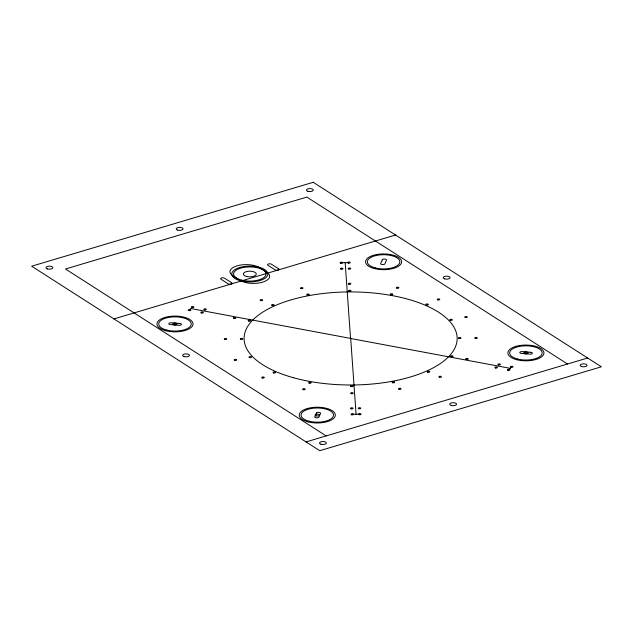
<?xml version="1.0" encoding="UTF-8"?>
<svg xmlns="http://www.w3.org/2000/svg" width="633" height="633" viewBox="0 0 633 633"><rect width="100%" height="100%" fill="white"/><g stroke="black" fill="none" stroke-linecap="round" stroke-linejoin="round"><path stroke-width="0.95" d="M189.528 310.099L192.567 307.06M508.671 369.846L511.717 366.816M113.972 318.913L395.546 235.017M306.048 441.913L587.63 358.009M341.377 262.727L348.957 262.592M352.28 414.314L359.861 414.188M191.047 308.58L350.801 338.449M350.437 338.457L510.19 368.327M567.516 363.999L306.839 197.085L65.484 269.001L326.161 435.915M350.698 338.386L356.07 414.251M345.167 262.663L350.547 338.528M316.342 413.104L314.767 416.759A2.128 0.934 0 0 0 316.468 417.843A2.128 0.934 0 0 0 318.953 417.107L320.527 413.444A2.128 0.934 0 0 0 318.826 412.36A2.128 0.934 0 0 0 316.342 413.104M382.285 259.807L380.71 263.47A2.128 0.934 0 0 0 382.411 264.554A2.128 0.934 0 0 0 384.904 263.811L386.47 260.155A2.128 0.934 0 0 0 384.777 259.063A2.128 0.934 0 0 0 382.285 259.807M313.232 182.304L31.65 266.208L319.768 450.696L601.35 366.792L313.232 182.304M179.725 323.479L171.353 322.798A2.128 0.934 0 0 0 168.869 323.534A2.128 0.934 0 0 0 170.562 324.626L178.941 325.315A2.128 0.934 0 0 0 181.426 324.571A2.128 0.934 0 0 0 179.725 323.479M530.676 352.288L522.296 351.6A2.128 0.934 0 0 0 519.812 352.344A2.128 0.934 0 0 0 521.513 353.428L529.884 354.116A2.128 0.934 0 0 0 532.377 353.372A2.128 0.934 0 0 0 530.676 352.288M278.623 268.811L271.422 264.198A2.128 0.934 0 0 0 268.463 263.953A2.128 0.934 0 0 0 267.901 265.251L275.102 269.864A2.128 0.934 0 0 0 278.069 270.109A2.128 0.934 0 0 0 278.623 268.811M266.825 272.325L259.625 267.712A16.236 7.09 0 0 0 237.066 265.852A16.236 7.09 0 0 0 232.802 275.703L240.002 280.316A16.236 7.09 0 0 0 262.56 282.183A16.236 7.09 0 0 0 266.825 272.325M231.71 282.793L224.509 278.18A2.128 0.934 0 0 0 221.55 277.934A2.128 0.934 0 0 0 220.988 279.224L228.189 283.837A2.128 0.934 0 0 0 231.148 284.082A2.128 0.934 0 0 0 231.71 282.793M307.907 191.277A3.41 1.488 0 0 0 313.272 190.201A3.41 1.488 0 0 0 308.445 188.713A3.41 1.488 0 0 0 307.907 191.277M581.624 366.547A3.41 1.488 0 0 0 586.981 365.463A3.41 1.488 0 0 0 582.154 363.975A3.41 1.488 0 0 0 581.624 366.547M47.443 268.89A3.41 1.488 0 0 0 52.808 267.806A3.41 1.488 0 0 0 47.981 266.319A3.41 1.488 0 0 0 47.443 268.89M177.675 230.08A3.41 1.488 0 0 0 183.04 229.004A3.41 1.488 0 0 0 178.213 227.516A3.41 1.488 0 0 0 177.675 230.08M184.108 356.577A3.41 1.488 0 0 0 189.465 355.501A3.41 1.488 0 0 0 184.638 354.013A3.41 1.488 0 0 0 184.108 356.577M444.706 278.876A3.41 1.488 0 0 0 450.063 277.792A3.41 1.488 0 0 0 445.236 276.305A3.41 1.488 0 0 0 444.706 278.876M191.878 307.535A1.282 0.562 0 0 0 193.848 307.092A1.282 0.562 0 0 0 191.981 306.57A1.282 0.562 0 0 0 191.878 307.535M204.388 309.846A1.282 0.562 0 0 0 206.358 309.402A1.282 0.562 0 0 0 204.499 308.88A1.282 0.562 0 0 0 204.388 309.846M201.389 312.963A1.282 0.562 0 0 0 203.359 312.52A1.282 0.562 0 0 0 201.5 311.998A1.282 0.562 0 0 0 201.389 312.963M188.832 310.574A1.282 0.562 0 0 0 190.802 310.13A1.282 0.562 0 0 0 188.943 309.6A1.282 0.562 0 0 0 188.832 310.574M507.975 370.321A1.282 0.562 0 0 0 509.945 369.878A1.282 0.562 0 0 0 508.085 369.356A1.282 0.562 0 0 0 507.975 370.321M495.465 368.002A1.282 0.562 0 0 0 497.435 367.559A1.282 0.562 0 0 0 495.568 367.037A1.282 0.562 0 0 0 495.465 368.002M498.464 364.893A1.282 0.562 0 0 0 500.434 364.45A1.282 0.562 0 0 0 498.575 363.928A1.282 0.562 0 0 0 498.464 364.893M511.021 367.282A1.282 0.562 0 0 0 512.991 366.839A1.282 0.562 0 0 0 511.132 366.317A1.282 0.562 0 0 0 511.021 367.282M351.6 414.789A1.282 0.562 0 0 0 353.562 414.338A1.282 0.562 0 0 0 351.687 413.824A1.282 0.562 0 0 0 351.6 414.789M351.086 408.815A1.282 0.562 0 0 0 353.048 408.356A1.282 0.562 0 0 0 351.173 407.842A1.282 0.562 0 0 0 351.086 408.815M358.816 408.728A1.282 0.562 0 0 0 360.77 408.277A1.282 0.562 0 0 0 358.903 407.763A1.282 0.562 0 0 0 358.816 408.728M359.18 414.662A1.282 0.562 0 0 0 361.142 414.211A1.282 0.562 0 0 0 359.267 413.697A1.282 0.562 0 0 0 359.18 414.662M348.277 263.067A1.282 0.562 0 0 0 350.231 262.616A1.282 0.562 0 0 0 348.356 262.102A1.282 0.562 0 0 0 348.277 263.067M348.791 269.049A1.282 0.562 0 0 0 350.745 268.598A1.282 0.562 0 0 0 348.87 268.083A1.282 0.562 0 0 0 348.791 269.049M341.06 269.136A1.282 0.562 0 0 0 343.023 268.677A1.282 0.562 0 0 0 341.147 268.163A1.282 0.562 0 0 0 341.06 269.136M340.696 263.201A1.282 0.562 0 0 0 342.651 262.742A1.282 0.562 0 0 0 340.776 262.228A1.282 0.562 0 0 0 340.696 263.201M272.103 305.51A1.282 0.562 0 0 0 274.105 305.106A1.282 0.562 0 0 0 272.293 304.552A1.282 0.562 0 0 0 272.103 305.51M307.282 295.033A1.282 0.562 0 0 0 309.292 294.63A1.282 0.562 0 0 0 307.48 294.068A1.282 0.562 0 0 0 307.282 295.033M224.77 339.438A1.282 0.562 0 0 0 226.772 339.035A1.282 0.562 0 0 0 224.96 338.481A1.282 0.562 0 0 0 224.77 339.438M262.276 377.98A1.282 0.562 0 0 0 264.285 377.569A1.282 0.562 0 0 0 262.473 377.015A1.282 0.562 0 0 0 262.276 377.98M351.188 393.639A1.282 0.562 0 0 0 353.19 393.228A1.282 0.562 0 0 0 351.378 392.674A1.282 0.562 0 0 0 351.188 393.639M439.437 377.252A1.282 0.562 0 0 0 441.438 376.841A1.282 0.562 0 0 0 439.626 376.287A1.282 0.562 0 0 0 439.437 377.252M475.272 338.41A1.282 0.562 0 0 0 477.282 338.006A1.282 0.562 0 0 0 475.47 337.452A1.282 0.562 0 0 0 475.272 338.41M437.767 299.876A1.282 0.562 0 0 0 439.769 299.472A1.282 0.562 0 0 0 437.957 298.918A1.282 0.562 0 0 0 437.767 299.876M348.854 284.217A1.282 0.562 0 0 0 350.864 283.806A1.282 0.562 0 0 0 349.044 283.252A1.282 0.562 0 0 0 348.854 284.217M260.646 300.596A1.282 0.562 0 0 0 262.648 300.184A1.282 0.562 0 0 0 260.836 299.631A1.282 0.562 0 0 0 260.646 300.596M396.883 288.181A1.282 0.562 0 0 0 398.893 287.77A1.282 0.562 0 0 0 397.081 287.216A1.282 0.562 0 0 0 396.883 288.181M465.302 317.521A1.282 0.562 0 0 0 467.312 317.109A1.282 0.562 0 0 0 465.5 316.555A1.282 0.562 0 0 0 465.302 317.521M466.228 359.402A1.282 0.562 0 0 0 468.238 358.99A1.282 0.562 0 0 0 466.418 358.436A1.282 0.562 0 0 0 466.228 359.402M399.051 389.295A1.282 0.562 0 0 0 401.061 388.884A1.282 0.562 0 0 0 399.241 388.33A1.282 0.562 0 0 0 399.051 389.295M303.167 389.683A1.282 0.562 0 0 0 305.177 389.271A1.282 0.562 0 0 0 303.357 388.717A1.282 0.562 0 0 0 303.167 389.683M234.708 360.343A1.282 0.562 0 0 0 236.718 359.94A1.282 0.562 0 0 0 234.906 359.386A1.282 0.562 0 0 0 234.708 360.343M233.822 318.454A1.282 0.562 0 0 0 235.824 318.051A1.282 0.562 0 0 0 234.012 317.497A1.282 0.562 0 0 0 233.822 318.454M300.991 288.561A1.282 0.562 0 0 0 303.001 288.157A1.282 0.562 0 0 0 301.189 287.604A1.282 0.562 0 0 0 300.991 288.561M248.698 321.089A1.282 0.562 0 0 0 250.708 320.678A1.282 0.562 0 0 0 248.888 320.124A1.282 0.562 0 0 0 248.698 321.089M240.825 339.367A1.282 0.562 0 0 0 242.835 338.956A1.282 0.562 0 0 0 241.023 338.402A1.282 0.562 0 0 0 240.825 339.367M249.529 357.598A1.282 0.562 0 0 0 251.53 357.186A1.282 0.562 0 0 0 249.719 356.632A1.282 0.562 0 0 0 249.529 357.598M273.575 372.948A1.282 0.562 0 0 0 275.584 372.544A1.282 0.562 0 0 0 273.765 371.99A1.282 0.562 0 0 0 273.575 372.948M309.221 383.131A1.282 0.562 0 0 0 311.222 382.72A1.282 0.562 0 0 0 309.41 382.166A1.282 0.562 0 0 0 309.221 383.131M351.038 386.549A1.282 0.562 0 0 0 353.048 386.138A1.282 0.562 0 0 0 351.228 385.584A1.282 0.562 0 0 0 351.038 386.549M392.682 382.743A1.282 0.562 0 0 0 394.683 382.332A1.282 0.562 0 0 0 392.871 381.778A1.282 0.562 0 0 0 392.682 382.743M427.797 372.251A1.282 0.562 0 0 0 429.799 371.848A1.282 0.562 0 0 0 427.987 371.294A1.282 0.562 0 0 0 427.797 372.251M451.068 356.735A1.282 0.562 0 0 0 453.07 356.324A1.282 0.562 0 0 0 451.258 355.77A1.282 0.562 0 0 0 451.068 356.735M458.957 338.481A1.282 0.562 0 0 0 460.966 338.077A1.282 0.562 0 0 0 459.154 337.524A1.282 0.562 0 0 0 458.957 338.481M450.34 320.298A1.282 0.562 0 0 0 452.342 319.887A1.282 0.562 0 0 0 450.53 319.333A1.282 0.562 0 0 0 450.34 320.298M426.381 304.948A1.282 0.562 0 0 0 428.391 304.536A1.282 0.562 0 0 0 426.571 303.982A1.282 0.562 0 0 0 426.381 304.948M390.822 294.741A1.282 0.562 0 0 0 392.824 294.329A1.282 0.562 0 0 0 391.012 293.775A1.282 0.562 0 0 0 390.822 294.741M348.989 291.267A1.282 0.562 0 0 0 350.999 290.856A1.282 0.562 0 0 0 349.187 290.302A1.282 0.562 0 0 0 348.989 291.267M293.348 377.695A106.542 46.541 0 0 0 457.058 340.499A106.542 46.541 0 0 0 301.45 297.17A106.542 46.541 0 0 0 293.348 377.695M246.308 276.415A6.52 2.849 0 0 0 256.325 274.144A6.52 2.849 0 0 0 246.807 271.494A6.52 2.849 0 0 0 246.308 276.415M241.529 280.11A16.236 7.09 0 0 0 266.042 274.105A16.236 7.09 0 0 0 241.869 267.83A16.236 7.09 0 0 0 241.529 280.11M240.603 280.791A18.041 7.881 0 0 0 267.854 274.113A18.041 7.881 0 0 0 240.983 267.15A18.041 7.881 0 0 0 240.603 280.791M165.767 330.743A18.041 7.881 0 0 0 193.018 324.064A18.041 7.881 0 0 0 166.155 317.101A18.041 7.881 0 0 0 165.767 330.743M166.693 330.07A16.236 7.09 0 0 0 191.213 324.056A16.236 7.09 0 0 0 167.033 317.782A16.236 7.09 0 0 0 166.693 330.07M308.073 421.871A18.041 7.881 0 0 0 335.324 415.185A18.041 7.881 0 0 0 308.461 408.222A18.041 7.881 0 0 0 308.073 421.871M308.999 421.19A16.236 7.09 0 0 0 333.52 415.177A16.236 7.09 0 0 0 309.339 408.91A16.236 7.09 0 0 0 308.999 421.19M516.694 359.71A18.041 7.881 0 0 0 543.937 353.032A18.041 7.881 0 0 0 517.074 346.061A18.041 7.881 0 0 0 516.694 359.71M517.612 359.03A16.236 7.09 0 0 0 542.133 353.016A16.236 7.09 0 0 0 517.952 346.749A16.236 7.09 0 0 0 517.612 359.03M374.388 268.582A18.041 7.881 0 0 0 401.631 261.904A18.041 7.881 0 0 0 374.768 254.941A18.041 7.881 0 0 0 374.388 268.582M375.306 267.909A16.236 7.09 0 0 0 399.827 261.896A16.236 7.09 0 0 0 375.646 255.629A16.236 7.09 0 0 0 375.306 267.909M451.194 405.413A3.41 1.488 0 0 0 456.551 404.329A3.41 1.488 0 0 0 451.725 402.841A3.41 1.488 0 0 0 451.194 405.413M320.963 444.216A3.41 1.488 0 0 0 326.319 443.132A3.41 1.488 0 0 0 321.501 441.644A3.41 1.488 0 0 0 320.963 444.216M173.838 324.753A2.128 0.934 0 0 0 177.105 324.009A2.128 0.934 0 0 0 173.996 323.147A2.128 0.934 0 0 0 173.838 324.753M316.144 415.873A2.128 0.934 0 0 0 319.412 415.129A2.128 0.934 0 0 0 316.302 414.267A2.128 0.934 0 0 0 316.144 415.873M524.757 353.72A2.128 0.934 0 0 0 528.025 352.977A2.128 0.934 0 0 0 524.915 352.106A2.128 0.934 0 0 0 524.757 353.72"/></g></svg>
